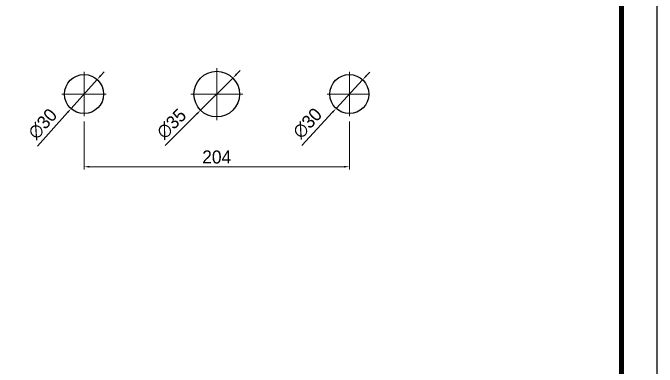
# Model space of a CAD drawing. Extents: x 0 to 1693, y 0 to 1240.
# Drawn here: x 1197.1 to 1692.6, y 675.6 to 947.7 of the extents above; entities that cross this region are included whole.
import ezdxf

# ---------------------------------------------------------------- set-up
doc = ezdxf.new("R2010")
doc.units = 0
doc.header["$LTSCALE"] = 10
doc.header["$MEASUREMENT"] = 0
doc.header["$PDMODE"] = 3
doc.header["$PDSIZE"] = -10
doc.linetypes.add('CENTER2', pattern=[28.575, 19.05, -3.175, 3.175, -3.175])
doc.layers.get('0').update_dxf_attribs({"linetype": 'CONTINUOUS'})
doc.layers.get('DEFPOINTS').update_dxf_attribs({"linetype": 'CONTINUOUS'})
doc.layers.add('Cneter', color=1, linetype='CENTER2', lineweight=13)
doc.styles.add('Daelim Dimension', font='')
doc.styles.get('Daelim Dimension').set_extended_font_data('나눔고딕')
doc.dimstyles.new('DEFAULT', dxfattribs={"dimscale": 2, "dimtxt": 2, "dimasz": 2, "dimexe": 0, "dimexo": 2, "dimgap": 1, "dimtad": 1, "dimdec": 0, "dimzin": 9, "dimdsep": 46, "dimtxsty": 'Daelim Dimension', "dimcen": 0.5, "dimclrd": 5, "dimclre": 5, "dimclrt": 256, "dimadec": 1, "dimazin": 0, "dimtfac": 1, "dimtdec": 0, "dimtix": 1, "dimtmove": 0, "dimatfit": 3, "dimfxl": 1, "dimtolj": 1, "dimtzin": 1, "dimlwd": 9, "dimlwe": 9, "dimarcsym": 0})

# ---------------------------------------------------------------- blocks, each defined once
blk = doc.blocks.new('*D6')
at = {"color": 5, "lineweight": 9, "ltscale": 0.5, "transparency": 16777216}
for p, q in [((1264.6, 899.45), (1267.27, 902.42)), ((1261.93, 896.47), (1241.88, 874.15)), ((1216.02, 845.35), (1239.21, 871.17))]:
    blk.add_line(p, q, dxfattribs=at)
at = {"color": 5, "ltscale": 0.5, "transparency": 16777216}
for points in [[(1264.1, 899.89), (1265.1, 899), (1261.93, 896.47)], [(1238.71, 871.62), (1239.71, 870.73), (1241.88, 874.15)]]:
    blk.add_solid(points, dxfattribs=at)
at = {"layer": 'DEFPOINTS', "color": 0, "ltscale": 0.5, "transparency": 16777216}
for p in [(1261.93, 896.47), (1241.88, 874.15)]:
    blk.add_point(p, dxfattribs=at)
at = {"color": 7, "ltscale": 0.5, "transparency": 16777216, "insert": (1220.04, 862.38), "char_height": 10, "attachment_point": 5, "rotation": 48.0735, "style": 'Daelim Dimension'}
blk.add_mtext('\\A1;∅30', dxfattribs=at)
blk = doc.blocks.new('*D0')
at = {"color": 5, "lineweight": 9, "ltscale": 0.5, "transparency": 16777216}
for p, q in [((1369.11, 900.51), (1371.94, 903.33)), ((1366.29, 897.68), (1341.53, 872.94)), ((1314.33, 845.76), (1338.7, 870.11))]:
    blk.add_line(p, q, dxfattribs=at)
at = {"color": 5, "ltscale": 0.5, "transparency": 16777216}
for points in [[(1368.64, 900.98), (1369.59, 900.04), (1366.29, 897.68)], [(1338.23, 870.59), (1339.17, 869.64), (1341.53, 872.94)]]:
    blk.add_solid(points, dxfattribs=at)
at = {"layer": 'DEFPOINTS', "color": 0, "ltscale": 0.5, "transparency": 16777216}
for p in [(1366.29, 897.68), (1341.53, 872.94)]:
    blk.add_point(p, dxfattribs=at)
at = {"color": 7, "ltscale": 0.5, "transparency": 16777216, "insert": (1319.17, 862.46), "char_height": 10, "attachment_point": 5, "rotation": 44.9764, "style": 'Daelim Dimension'}
blk.add_mtext('\\A1;∅35', dxfattribs=at)
blk = doc.blocks.new('*D7')
at = {"color": 5, "lineweight": 9, "ltscale": 0.5, "transparency": 16777216}
for p, q in [((1468.82, 899.24), (1471.54, 902.18)), ((1466.1, 896.31), (1445.71, 874.31)), ((1419.39, 845.92), (1442.99, 871.38))]:
    blk.add_line(p, q, dxfattribs=at)
at = {"color": 5, "ltscale": 0.5, "transparency": 16777216}
for points in [[(1468.33, 899.7), (1469.31, 898.79), (1466.1, 896.31)], [(1442.5, 871.83), (1443.48, 870.92), (1445.71, 874.31)]]:
    blk.add_solid(points, dxfattribs=at)
at = {"layer": 'DEFPOINTS', "color": 0, "ltscale": 0.5, "transparency": 16777216}
for p in [(1466.1, 896.31), (1445.71, 874.31)]:
    blk.add_point(p, dxfattribs=at)
at = {"color": 7, "ltscale": 0.5, "transparency": 16777216, "insert": (1423.68, 862.89), "char_height": 10, "attachment_point": 5, "rotation": 47.1656, "style": 'Daelim Dimension'}
blk.add_mtext('\\A1;∅30', dxfattribs=at)
blk = doc.blocks.new('*D8')
at = {"color": 5, "lineweight": 9, "ltscale": 0.5, "transparency": 16777216}
for p, q in [((1251.91, 864.31), (1251.91, 827.51)), ((1455.91, 864.31), (1455.91, 827.51)), ((1255.91, 829.51), (1451.91, 829.51))]:
    blk.add_line(p, q, dxfattribs=at)
at = {"color": 5, "ltscale": 0.5, "transparency": 16777216}
for points in [[(1255.91, 830.18), (1255.91, 828.85), (1251.91, 829.51)], [(1451.91, 830.18), (1451.91, 828.85), (1455.91, 829.51)]]:
    blk.add_solid(points, dxfattribs=at)
at = {"layer": 'DEFPOINTS', "color": 0, "ltscale": 0.5, "transparency": 16777216}
for p in [(1251.91, 868.31), (1455.91, 868.31), (1455.91, 829.51)]:
    blk.add_point(p, dxfattribs=at)
at = {"color": 7, "ltscale": 0.5, "transparency": 16777216, "insert": (1353.91, 836.94), "char_height": 10, "attachment_point": 5, "style": 'Daelim Dimension'}
blk.add_mtext('\\A1;204', dxfattribs=at)

msp = doc.modelspace()

# ---------------------------------------------------------------- linework, layer by layer
at = {"ltscale": 0.5}
msp.add_lwpolyline([(0, 0), (1692.6, 0), (1692.6, 1240.2), (0, 1240.2)], close=True, dxfattribs=at)
at = {"color": 5, "linetype": 'ByBlock', "lineweight": 200, "const_width": 3.9}
msp.add_lwpolyline([(27.22, 53.1), (1665.22, 53.1), (1665.22, 1211.4), (27.22, 1211.4)], close=True, dxfattribs=at)
at = {"ltscale": 0.5}
for centre, radius in [((1353.91, 885.31), 17.5), ((1251.91, 885.31), 15), ((1455.91, 885.31), 15)]:
    msp.add_circle(centre, radius, dxfattribs=at)
at = {"layer": 'Cneter', "lineweight": 5, "ltscale": 0.5}
for p, q in [((1251.91, 902.31), (1251.91, 868.31)), ((1353.91, 905.31), (1353.91, 865.31)), ((1455.91, 902.31), (1455.91, 868.31)), ((1234.91, 885.31), (1268.91, 885.31)), ((1333.91, 885.31), (1373.91, 885.31)), ((1438.91, 885.31), (1470.91, 885.31))]:
    msp.add_line(p, q, dxfattribs=at)

# ---------------------------------------------------------------- dimensions: what is measured, and where the dimension line sits
at = {"color": 5, "ltscale": 0.5}
for p1, p2, picture, middle in [((1261.93, 896.47), (1241.88, 874.15), '*D6', (1220.04, 862.38)), ((1366.29, 897.68), (1341.53, 872.94), '*D0', (1319.17, 862.46)), ((1466.1, 896.31), (1445.71, 874.31), '*D7', (1423.68, 862.89))]:
    dim = msp.add_diameter_dim_2p(p1=p1, p2=p2, dimstyle='DEFAULT', override={"dimtxt": 5, "dimexe": 1, "dimdec": 0, "dimclrd": 5, "dimclre": 5, "dimclrt": 7}, dxfattribs=at)
    dim.commit()
    dim.dimension.update_dxf_attribs({"geometry": picture, "text_midpoint": middle})
dim = msp.add_linear_dim(base=(1455.91, 829.51), p1=(1251.91, 868.31), p2=(1455.91, 868.31), dimstyle='DEFAULT', override={"dimtxt": 5, "dimexe": 1, "dimdec": 0, "dimclrd": 5, "dimclre": 5, "dimclrt": 7}, dxfattribs=at)
dim.commit()
dim.dimension.update_dxf_attribs({"geometry": '*D8', "text_midpoint": (1353.91, 836.94)})

doc.saveas('drawing.dxf')
